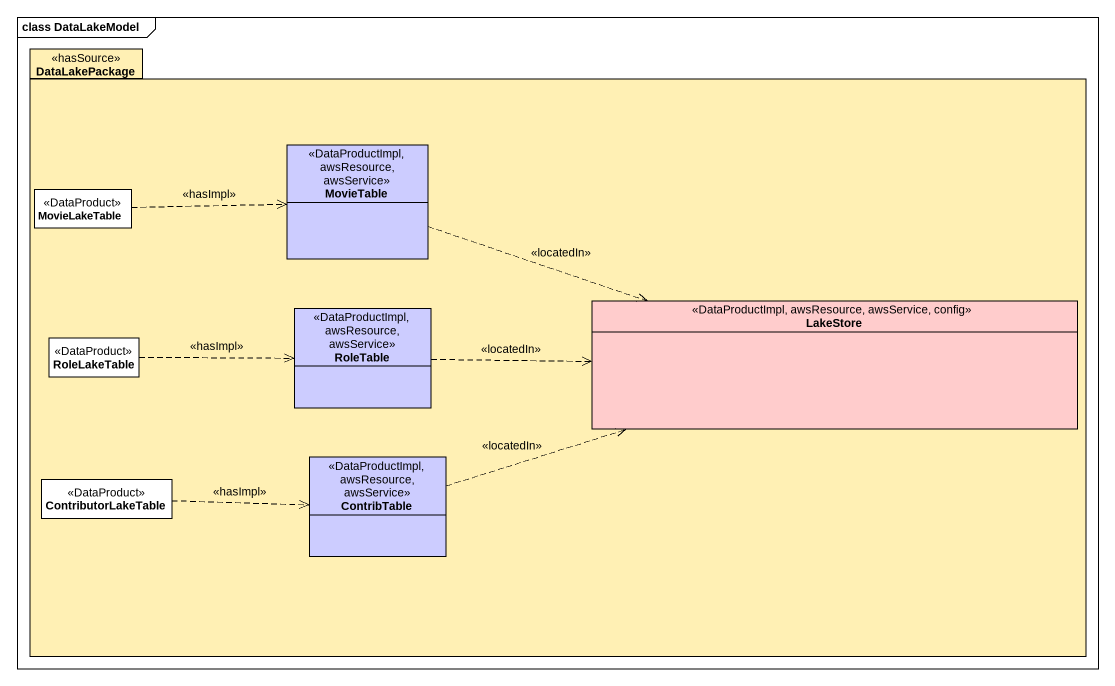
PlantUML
@startuml
mainframe class DataLakeModel
hide circle
hide empty members
package DataLakePackage <<hasSource>> #FFF0B4 {
  class MovieTable <<DataProductImpl, awsResource, awsService>> #CCCCFF
  class MovieLakeTable <<DataProduct>> #FFFFFF
  class RoleTable <<DataProductImpl, awsResource, awsService>> #CCCCFF
  class LakeStore <<DataProductImpl, awsResource, awsService, config>> #FFCCCC
  class RoleLakeTable <<DataProduct>> #FFFFFF
  class ContribTable <<DataProductImpl, awsResource, awsService>> #CCCCFF
  class ContributorLakeTable <<DataProduct>> #FFFFFF
}
MovieTable .right.> LakeStore : <<locatedIn>>
MovieLakeTable .right.> MovieTable : <<hasImpl>>
RoleTable .right.> LakeStore : <<locatedIn>>
RoleLakeTable .right.> RoleTable : <<hasImpl>>
ContribTable .right.> LakeStore : <<locatedIn>>
ContributorLakeTable .right.> ContribTable : <<hasImpl>>
@enduml
